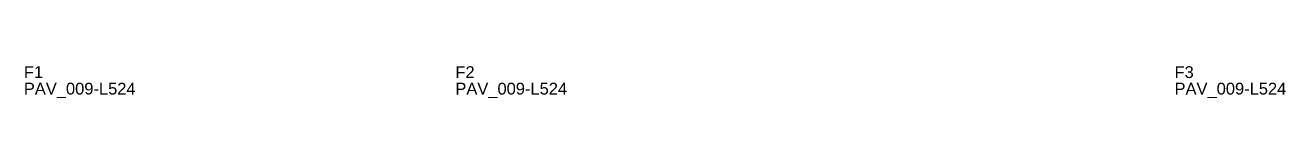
# Model space of a CAD drawing. Header units: metres. Extents: x 222 to 818, y -592 to 1653.
# Drawn here: x 284 to 818, y 1639 to 1653 of the extents above; entities that cross this region are included whole.
import ezdxf

# ---------------------------------------------------------------- set-up
doc = ezdxf.new("R2010")
doc.units = ezdxf.units.M
doc.layers.add('3', color=3, linetype='CONTINUOUS')
doc.layers.add('AUX00', color=7, linetype='CONTINUOUS')
doc.styles.add('STR_STANDARD', font='arial.ttf')

msp = doc.modelspace()

# ---------------------------------------------------------------- texts
at = {"layer": '3', "style": 'STR_STANDARD'}
for s, p in [('F1', (283.2, 1647.5)), ('F1', (283.2, 1647.5)), ('F2', (466.2, 1647.5)), ('F2', (466.2, 1647.5)), ('F3', (771.2, 1647.5)), ('F3', (771.2, 1647.5))]:
    msp.add_text(s, height=5, dxfattribs=at).set_placement(p)
at = {"layer": 'AUX00', "style": 'STR_STANDARD'}
for p in [(283.2, 1640.5), (283.2, 1640.5), (466.2, 1640.5), (466.2, 1640.5), (771.2, 1640.5), (771.2, 1640.5)]:
    msp.add_text('PAV_009-L524', height=5, dxfattribs=at).set_placement(p)

doc.saveas('drawing.dxf')
